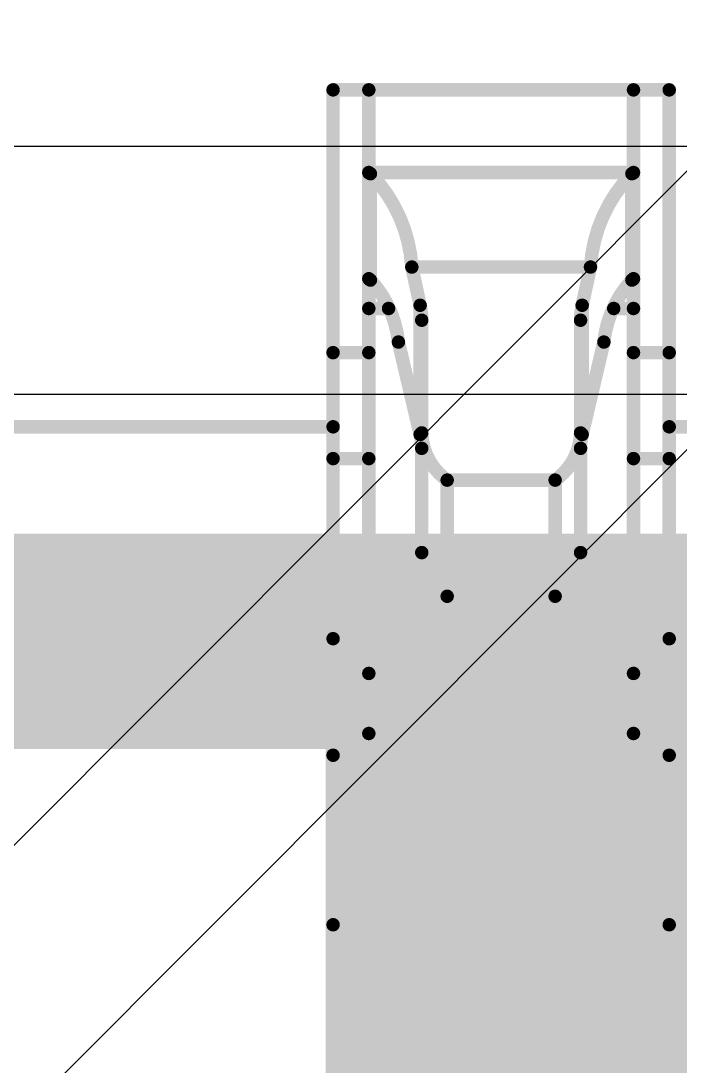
# Model space of a CAD drawing. Header units: inches. Extents: x -6 to 5433, y -4 to 5447.
# Drawn here: x 22.096 to 22.719, y 28.922 to 29.908 of the extents above; entities that cross this region are included whole.
import ezdxf

# ---------------------------------------------------------------- set-up
doc = ezdxf.new("R2010")
doc.units = ezdxf.units.IN
for name, color, linetype in [('Ground', 16, 'Continuous'), ('Mechanical 4', 56, 'Continuous'), ('Top Layer', 1, 'Continuous'), ('Top Paste', 8, 'Continuous'), ('Top Solder', 216, 'Continuous')]:
    doc.layers.add(name, color=color, linetype=linetype)

# ---------------------------------------------------------------- blocks, each defined once
blk = doc.blocks.new('TL3340AF160QG_33')
at = {"layer": 'Top Solder'}
blk.add_line((0.77224, 1.95276), (-5441.50524, 5436.59593), dxfattribs=at)
blk = doc.blocks.new('WQFN_30_EP_2_5_4_5__43')
at = {"layer": 'Top Solder'}
blk.add_line((-0.9382, -2.48823), (-5421.17973, -5430.60739), dxfattribs=at)
blk = doc.blocks.new('QTH_030_01_L_D_A_K_TR_154')
at = {"layer": 'Top Layer'}
blk.add_hatch(color=1, dxfattribs=at).paths.add_polyline_path([(-9.715, 0.32), (-7.175, 0.32), (-7.175, -0.32), (-9.715, -0.32)])
at = {"layer": 'Top Paste'}
blk.add_hatch(color=8, dxfattribs=at).paths.add_polyline_path([(-9.715, 0.32), (-7.175, 0.32), (-7.175, -0.32), (-9.715, -0.32)])
at = {"layer": 'Top Solder'}
blk.add_hatch(color=216, dxfattribs=at).paths.add_polyline_path([(-9.8166, 0.4216), (-7.0734, 0.4216), (-7.0734, -0.4216), (-9.8166, -0.4216)])

msp = doc.modelspace()

# ---------------------------------------------------------------- linework, layer by layer
at = {"layer": 'Ground'}
for p, q in [((20.44022, 29.78977), (23.57726, 29.78977)), ((26.68933, 29.55551), (21.51309, 29.55551))]:
    msp.add_line(p, q, dxfattribs=at)
msp.add_lwpolyline([(21.51309, 29.32244, 0.2032, 0.2032, 0), (26.78588, 29.32244, 0.2032, 0.2032, 0)], format="xyseb", dxfattribs=at)
at = {"layer": 'Mechanical 4'}
for points in [[(22.39115, 29.84295, 0.0127, 0.0127, 0), (22.70865, 29.84295, 0.0127, 0.0127, 0)], [(22.39115, 29.05495, 0.0127, 0.0127, 0), (22.39115, 29.84295, 0.0127, 0.0127, 0)], [(22.42491, 29.23548, 0.0127, 0.0127, 0), (22.42491, 29.84295, 0.0127, 0.0127, 0)], [(22.67491, 29.23548, 0.0127, 0.0127, 0), (22.67491, 29.84295, 0.0127, 0.0127, 0)], [(22.70865, 29.05495, 0.0127, 0.0127, 0), (22.70865, 29.84295, 0.0127, 0.0127, 0)], [(22.425, 29.76461, 0.0127, 0.0127, -0.032605), (22.4249, 29.76475, 0.0127, 0.0127, 0)], [(22.42491, 29.76495, 0.0127, 0.0127, 0), (22.67491, 29.76495, 0.0127, 0.0127, 0)], [(22.42507, 29.76454, 0.0127, 0.0127, -0.028288), (22.425, 29.76461, 0.0127, 0.0127, 0)], [(22.42516, 29.76446, 0.0127, 0.0127, -0.026751), (22.42507, 29.76454, 0.0127, 0.0127, 0)], [(22.42529, 29.76437, 0.0127, 0.0127, -0.021994), (22.42516, 29.76446, 0.0127, 0.0127, 0)], [(22.42546, 29.76428, 0.0127, 0.0127, -0.016687), (22.42529, 29.76437, 0.0127, 0.0127, 0)], [(22.42566, 29.76417, 0.0127, 0.0127, -0.009376), (22.42545, 29.76428, 0.0127, 0.0127, 0)], [(22.4259, 29.76406, 0.0127, 0.0127, -0.005205), (22.42566, 29.76417, 0.0127, 0.0127, 0)], [(22.4259, 29.76406, 0.0127, 0.0127, 0), (22.42616, 29.76394, 0.0127, 0.0127, 0)], [(22.42616, 29.76394, 0.0127, 0.0127, 0), (22.42642, 29.76382, 0.0127, 0.0127, 0)], [(22.42642, 29.66344, 0.0127, 0.0127, 0), (22.42642, 29.76382, 0.0127, 0.0127, 0)], [(22.42642, 29.76382, 0.0127, 0.0127, -0.179894), (22.46553, 29.67571, 0.0127, 0.0127, 0)], [(22.63428, 29.67571, 0.0127, 0.0127, -0.179894), (22.67339, 29.76382, 0.0127, 0.0127, 0)], [(22.67339, 29.76382, 0.0127, 0.0127, 0), (22.6739, 29.76405, 0.0127, 0.0127, 0)], [(22.67339, 29.66344, 0.0127, 0.0127, 0), (22.67339, 29.76382, 0.0127, 0.0127, 0)], [(22.6739, 29.76405, 0.0127, 0.0127, 0), (22.67413, 29.76416, 0.0127, 0.0127, 0)], [(22.67434, 29.76427, 0.0127, 0.0127, -0.00707), (22.67413, 29.76416, 0.0127, 0.0127, 0)], [(22.67452, 29.76437, 0.0127, 0.0127, -0.012209), (22.67434, 29.76427, 0.0127, 0.0127, 0)], [(22.67466, 29.76446, 0.0127, 0.0127, -0.02262), (22.67452, 29.76437, 0.0127, 0.0127, 0)], [(22.67476, 29.76454, 0.0127, 0.0127, -0.031881), (22.67466, 29.76446, 0.0127, 0.0127, 0)], [(22.67482, 29.76461, 0.0127, 0.0127, -0.037446), (22.67476, 29.76454, 0.0127, 0.0127, 0)], [(22.67487, 29.76468, 0.0127, 0.0127, -0.032689), (22.67482, 29.76461, 0.0127, 0.0127, 0)], [(22.6749, 29.76475, 0.0127, 0.0127, -0.013234), (22.67487, 29.76468, 0.0127, 0.0127, 0)], [(22.46553, 29.67571, 0.0127, 0.0127, 0), (22.63428, 29.67571, 0.0127, 0.0127, 0)], [(22.46553, 29.67571, 0.0127, 0.0127, 0), (22.47339, 29.63962, 0.0127, 0.0127, 0)], [(22.62642, 29.63962, 0.0127, 0.0127, 0), (22.63428, 29.67571, 0.0127, 0.0127, 0)], [(22.425, 29.66449, 0.0127, 0.0127, -0.028597), (22.4249, 29.66468, 0.0127, 0.0127, 0)], [(22.42516, 29.6643, 0.0127, 0.0127, -0.054321), (22.425, 29.6645, 0.0127, 0.0127, 0)], [(22.42529, 29.66418, 0.0127, 0.0127, -0.023386), (22.42516, 29.66429, 0.0127, 0.0127, 0)], [(22.42545, 29.66405, 0.0127, 0.0127, -0.018562), (22.42529, 29.66418, 0.0127, 0.0127, 0)], [(22.42566, 29.66391, 0.0127, 0.0127, -0.010737), (22.42545, 29.66405, 0.0127, 0.0127, 0)], [(22.4259, 29.66376, 0.0127, 0.0127, -0.006055), (22.42566, 29.66391, 0.0127, 0.0127, 0)], [(22.4259, 29.66376, 0.0127, 0.0127, 0), (22.42616, 29.6636, 0.0127, 0.0127, 0)], [(22.42616, 29.6636, 0.0127, 0.0127, 0), (22.42642, 29.66344, 0.0127, 0.0127, 0)], [(22.42642, 29.66344, 0.0127, 0.0127, -0.162591), (22.45287, 29.60494, 0.0127, 0.0127, 0)], [(22.64694, 29.60494, 0.0127, 0.0127, -0.162591), (22.67339, 29.66344, 0.0127, 0.0127, 0)], [(22.67339, 29.66344, 0.0127, 0.0127, 0), (22.6739, 29.66375, 0.0127, 0.0127, 0)], [(22.67413, 29.6639, 0.0127, 0.0127, -0.004821), (22.6739, 29.66375, 0.0127, 0.0127, 0)], [(22.67434, 29.66405, 0.0127, 0.0127, -0.00812), (22.67413, 29.6639, 0.0127, 0.0127, 0)], [(22.67452, 29.66418, 0.0127, 0.0127, -0.013729), (22.67434, 29.66405, 0.0127, 0.0127, 0)], [(22.67466, 29.6643, 0.0127, 0.0127, -0.024462), (22.67452, 29.66418, 0.0127, 0.0127, 0)], [(22.67476, 29.66441, 0.0127, 0.0127, -0.032319), (22.67466, 29.6643, 0.0127, 0.0127, 0)], [(22.67482, 29.6645, 0.0127, 0.0127, -0.035041), (22.67476, 29.66441, 0.0127, 0.0127, 0)], [(22.67487, 29.66459, 0.0127, 0.0127, -0.028404), (22.67482, 29.6645, 0.0127, 0.0127, 0)], [(22.67491, 29.66468, 0.0127, 0.0127, -0.011022), (22.67487, 29.66459, 0.0127, 0.0127, 0)], [(22.47339, 29.51766, 0.0127, 0.0127, 0), (22.47339, 29.63962, 0.0127, 0.0127, 0)], [(22.47339, 29.63962, 0.0127, 0.0127, -0.053658), (22.47491, 29.62554, 0.0127, 0.0127, 0)], [(22.62491, 29.62554, 0.0127, 0.0127, -0.053658), (22.62642, 29.63962, 0.0127, 0.0127, 0)], [(22.62642, 29.51766, 0.0127, 0.0127, 0), (22.62642, 29.63962, 0.0127, 0.0127, 0)], [(22.42491, 29.63661, 0.0127, 0.0127, 0), (22.44357, 29.63661, 0.0127, 0.0127, 0)], [(22.65624, 29.63661, 0.0127, 0.0127, 0), (22.67491, 29.63661, 0.0127, 0.0127, 0)], [(22.47491, 29.40619, 0.0127, 0.0127, 0), (22.47491, 29.62554, 0.0127, 0.0127, 0)], [(22.62491, 29.40619, 0.0127, 0.0127, 0), (22.62491, 29.62554, 0.0127, 0.0127, 0)], [(22.45286, 29.60495, 0.0127, 0.0127, 0), (22.47339, 29.51766, 0.0127, 0.0127, 0)], [(22.62642, 29.51766, 0.0127, 0.0127, 0), (22.64694, 29.60495, 0.0127, 0.0127, 0)], [(22.39115, 29.59494, 0.0127, 0.0127, 0), (22.42491, 29.59494, 0.0127, 0.0127, 0)], [(22.67491, 29.59494, 0.0127, 0.0127, 0), (22.70865, 29.59494, 0.0127, 0.0127, 0)], [(22.07365, 29.52494, 0.0127, 0.0127, 0), (22.39115, 29.52494, 0.0127, 0.0127, 0)], [(22.70865, 29.52494, 0.0127, 0.0127, 0), (23.02615, 29.52494, 0.0127, 0.0127, 0)], [(22.47339, 29.51766, 0.0127, 0.0127, -0.057864), (22.47491, 29.50463, 0.0127, 0.0127, 0)], [(22.49891, 29.47461, 0.0127, 0.0127, -0.23748), (22.47491, 29.51918, 0.0127, 0.0127, 0)], [(22.62491, 29.51918, 0.0127, 0.0127, -0.23748), (22.6009, 29.47461, 0.0127, 0.0127, 0)], [(22.62491, 29.50463, 0.0127, 0.0127, -0.057864), (22.62642, 29.51766, 0.0127, 0.0127, 0)], [(22.39115, 29.49494, 0.0127, 0.0127, 0), (22.42491, 29.49494, 0.0127, 0.0127, 0)], [(22.67491, 29.49494, 0.0127, 0.0127, 0), (22.70865, 29.49494, 0.0127, 0.0127, 0)], [(22.49892, 29.47461, 0.0127, 0.0127, 0), (22.60089, 29.47461, 0.0127, 0.0127, 0)], [(22.49892, 29.36495, 0.0127, 0.0127, 0), (22.49892, 29.47461, 0.0127, 0.0127, 0)], [(22.60089, 29.36495, 0.0127, 0.0127, 0), (22.60089, 29.47461, 0.0127, 0.0127, 0)], [(22.49891, 29.36495, 0.0127, 0.0127, -0.247377), (22.47491, 29.4062, 0.0127, 0.0127, 0)], [(22.62491, 29.4062, 0.0127, 0.0127, -0.247377), (22.6009, 29.36495, 0.0127, 0.0127, 0)], [(22.49892, 29.36495, 0.0127, 0.0127, 0), (22.60089, 29.36495, 0.0127, 0.0127, 0)], [(22.07365, 29.32495, 0.0127, 0.0127, 0), (22.39115, 29.32495, 0.0127, 0.0127, 0)], [(22.70865, 29.32495, 0.0127, 0.0127, 0), (23.02615, 29.32495, 0.0127, 0.0127, 0)], [(22.42491, 29.29215, 0.0127, 0.0127, 0), (22.67491, 29.29215, 0.0127, 0.0127, 0)], [(22.42491, 29.23548, 0.0127, 0.0127, 0), (22.67491, 29.23548, 0.0127, 0.0127, 0)], [(22.39115, 29.21495, 0.0127, 0.0127, 0), (22.70865, 29.21495, 0.0127, 0.0127, 0)], [(22.39115, 29.05495, 0.0127, 0.0127, 0), (22.70865, 29.05495, 0.0127, 0.0127, 0)]]:
    msp.add_lwpolyline(points, format="xyseb", dxfattribs=at)
for points in [[(22.38798, 29.84295, 0.00635, 0.00635, 1), (22.39433, 29.84295, 0.00635, 0.00635, 1)], [(22.38798, 29.84295, 0.00635, 0.00635, 1), (22.39433, 29.84295, 0.00635, 0.00635, 1)], [(22.42173, 29.84295, 0.00635, 0.00635, 1), (22.42808, 29.84295, 0.00635, 0.00635, 1)], [(22.67173, 29.84295, 0.00635, 0.00635, 1), (22.67808, 29.84295, 0.00635, 0.00635, 1)], [(22.70548, 29.84295, 0.00635, 0.00635, 1), (22.71183, 29.84295, 0.00635, 0.00635, 1)], [(22.70548, 29.84295, 0.00635, 0.00635, 1), (22.71183, 29.84295, 0.00635, 0.00635, 1)], [(22.42173, 29.76475, 0.00635, 0.00635, 1), (22.42808, 29.76475, 0.00635, 0.00635, 1)], [(22.42173, 29.76495, 0.00635, 0.00635, 1), (22.42808, 29.76495, 0.00635, 0.00635, 1)], [(22.42182, 29.76461, 0.00635, 0.00635, 1), (22.42817, 29.76461, 0.00635, 0.00635, 1)], [(22.42183, 29.76461, 0.00635, 0.00635, 1), (22.42818, 29.76461, 0.00635, 0.00635, 1)], [(22.4219, 29.76454, 0.00635, 0.00635, 1), (22.42825, 29.76454, 0.00635, 0.00635, 1)], [(22.4219, 29.76454, 0.00635, 0.00635, 1), (22.42825, 29.76454, 0.00635, 0.00635, 1)], [(22.42199, 29.76446, 0.00635, 0.00635, 1), (22.42834, 29.76446, 0.00635, 0.00635, 1)], [(22.42199, 29.76446, 0.00635, 0.00635, 1), (22.42834, 29.76446, 0.00635, 0.00635, 1)], [(22.42211, 29.76437, 0.00635, 0.00635, 1), (22.42846, 29.76437, 0.00635, 0.00635, 1)], [(22.42211, 29.76437, 0.00635, 0.00635, 1), (22.42846, 29.76437, 0.00635, 0.00635, 1)], [(22.42228, 29.76428, 0.00635, 0.00635, 1), (22.42863, 29.76428, 0.00635, 0.00635, 1)], [(22.42228, 29.76428, 0.00635, 0.00635, 1), (22.42863, 29.76428, 0.00635, 0.00635, 1)], [(22.42249, 29.76417, 0.00635, 0.00635, 1), (22.42883, 29.76417, 0.00635, 0.00635, 1)], [(22.42249, 29.76417, 0.00635, 0.00635, 1), (22.42883, 29.76417, 0.00635, 0.00635, 1)], [(22.42272, 29.76406, 0.00635, 0.00635, 1), (22.42907, 29.76406, 0.00635, 0.00635, 1)], [(22.42272, 29.76406, 0.00635, 0.00635, 1), (22.42907, 29.76406, 0.00635, 0.00635, 1)], [(22.42298, 29.76394, 0.00635, 0.00635, 1), (22.42933, 29.76394, 0.00635, 0.00635, 1)], [(22.42298, 29.76394, 0.00635, 0.00635, 1), (22.42933, 29.76394, 0.00635, 0.00635, 1)], [(22.42325, 29.76382, 0.00635, 0.00635, 1), (22.4296, 29.76382, 0.00635, 0.00635, 1)], [(22.42325, 29.76382, 0.00635, 0.00635, 1), (22.4296, 29.76382, 0.00635, 0.00635, 1)], [(22.42325, 29.76382, 0.00635, 0.00635, 1), (22.4296, 29.76382, 0.00635, 0.00635, 1)], [(22.67021, 29.76382, 0.00635, 0.00635, 1), (22.67656, 29.76382, 0.00635, 0.00635, 1)], [(22.67021, 29.76382, 0.00635, 0.00635, 1), (22.67656, 29.76382, 0.00635, 0.00635, 1)], [(22.67021, 29.76382, 0.00635, 0.00635, 1), (22.67656, 29.76382, 0.00635, 0.00635, 1)], [(22.67072, 29.76405, 0.00635, 0.00635, 1), (22.67707, 29.76405, 0.00635, 0.00635, 1)], [(22.67072, 29.76405, 0.00635, 0.00635, 1), (22.67707, 29.76405, 0.00635, 0.00635, 1)], [(22.67096, 29.76416, 0.00635, 0.00635, 1), (22.67731, 29.76416, 0.00635, 0.00635, 1)], [(22.67096, 29.76416, 0.00635, 0.00635, 1), (22.67731, 29.76416, 0.00635, 0.00635, 1)], [(22.67117, 29.76427, 0.00635, 0.00635, 1), (22.67752, 29.76427, 0.00635, 0.00635, 1)], [(22.67117, 29.76427, 0.00635, 0.00635, 1), (22.67752, 29.76427, 0.00635, 0.00635, 1)], [(22.67135, 29.76437, 0.00635, 0.00635, 1), (22.6777, 29.76437, 0.00635, 0.00635, 1)], [(22.67134, 29.76437, 0.00635, 0.00635, 1), (22.67769, 29.76437, 0.00635, 0.00635, 1)], [(22.67148, 29.76446, 0.00635, 0.00635, 1), (22.67783, 29.76446, 0.00635, 0.00635, 1)], [(22.67149, 29.76446, 0.00635, 0.00635, 1), (22.67784, 29.76446, 0.00635, 0.00635, 1)], [(22.67158, 29.76454, 0.00635, 0.00635, 1), (22.67793, 29.76454, 0.00635, 0.00635, 1)], [(22.67158, 29.76454, 0.00635, 0.00635, 1), (22.67793, 29.76454, 0.00635, 0.00635, 1)], [(22.67165, 29.76461, 0.00635, 0.00635, 1), (22.678, 29.76461, 0.00635, 0.00635, 1)], [(22.67165, 29.76461, 0.00635, 0.00635, 1), (22.678, 29.76461, 0.00635, 0.00635, 1)], [(22.67169, 29.76468, 0.00635, 0.00635, 1), (22.67804, 29.76468, 0.00635, 0.00635, 1)], [(22.67169, 29.76468, 0.00635, 0.00635, 1), (22.67804, 29.76468, 0.00635, 0.00635, 1)], [(22.67173, 29.76475, 0.00635, 0.00635, 1), (22.67808, 29.76475, 0.00635, 0.00635, 1)], [(22.67173, 29.76495, 0.00635, 0.00635, 1), (22.67808, 29.76495, 0.00635, 0.00635, 1)], [(22.46236, 29.67571, 0.00635, 0.00635, 1), (22.46871, 29.67571, 0.00635, 0.00635, 1)], [(22.46236, 29.67571, 0.00635, 0.00635, 1), (22.46871, 29.67571, 0.00635, 0.00635, 1)], [(22.46236, 29.67571, 0.00635, 0.00635, 1), (22.46871, 29.67571, 0.00635, 0.00635, 1)], [(22.6311, 29.67571, 0.00635, 0.00635, 1), (22.63745, 29.67571, 0.00635, 0.00635, 1)], [(22.6311, 29.67571, 0.00635, 0.00635, 1), (22.63745, 29.67571, 0.00635, 0.00635, 1)], [(22.6311, 29.67571, 0.00635, 0.00635, 1), (22.63745, 29.67571, 0.00635, 0.00635, 1)], [(22.42173, 29.66468, 0.00635, 0.00635, 1), (22.42808, 29.66468, 0.00635, 0.00635, 1)], [(22.42183, 29.6645, 0.00635, 0.00635, 1), (22.42818, 29.6645, 0.00635, 0.00635, 1)], [(22.42183, 29.66449, 0.00635, 0.00635, 1), (22.42818, 29.66449, 0.00635, 0.00635, 1)], [(22.42199, 29.6643, 0.00635, 0.00635, 1), (22.42834, 29.6643, 0.00635, 0.00635, 1)], [(22.42199, 29.66429, 0.00635, 0.00635, 1), (22.42834, 29.66429, 0.00635, 0.00635, 1)], [(22.42211, 29.66418, 0.00635, 0.00635, 1), (22.42846, 29.66418, 0.00635, 0.00635, 1)], [(22.42211, 29.66418, 0.00635, 0.00635, 1), (22.42846, 29.66418, 0.00635, 0.00635, 1)], [(22.42228, 29.66405, 0.00635, 0.00635, 1), (22.42863, 29.66405, 0.00635, 0.00635, 1)], [(22.42228, 29.66405, 0.00635, 0.00635, 1), (22.42863, 29.66405, 0.00635, 0.00635, 1)], [(22.42249, 29.66391, 0.00635, 0.00635, 1), (22.42883, 29.66391, 0.00635, 0.00635, 1)], [(22.42249, 29.66391, 0.00635, 0.00635, 1), (22.42884, 29.66391, 0.00635, 0.00635, 1)], [(22.42272, 29.66376, 0.00635, 0.00635, 1), (22.42907, 29.66376, 0.00635, 0.00635, 1)], [(22.42272, 29.66376, 0.00635, 0.00635, 1), (22.42907, 29.66376, 0.00635, 0.00635, 1)], [(22.42298, 29.6636, 0.00635, 0.00635, 1), (22.42933, 29.6636, 0.00635, 0.00635, 1)], [(22.42298, 29.6636, 0.00635, 0.00635, 1), (22.42933, 29.6636, 0.00635, 0.00635, 1)], [(22.42325, 29.66344, 0.00635, 0.00635, 1), (22.4296, 29.66344, 0.00635, 0.00635, 1)], [(22.42325, 29.66344, 0.00635, 0.00635, 1), (22.4296, 29.66344, 0.00635, 0.00635, 1)], [(22.42325, 29.66344, 0.00635, 0.00635, 1), (22.4296, 29.66344, 0.00635, 0.00635, 1)], [(22.67021, 29.66344, 0.00635, 0.00635, 1), (22.67656, 29.66344, 0.00635, 0.00635, 1)], [(22.67021, 29.66344, 0.00635, 0.00635, 1), (22.67656, 29.66344, 0.00635, 0.00635, 1)], [(22.67021, 29.66344, 0.00635, 0.00635, 1), (22.67656, 29.66344, 0.00635, 0.00635, 1)], [(22.67072, 29.66375, 0.00635, 0.00635, 1), (22.67707, 29.66375, 0.00635, 0.00635, 1)], [(22.67072, 29.66375, 0.00635, 0.00635, 1), (22.67707, 29.66375, 0.00635, 0.00635, 1)], [(22.67096, 29.6639, 0.00635, 0.00635, 1), (22.67731, 29.6639, 0.00635, 0.00635, 1)], [(22.67096, 29.6639, 0.00635, 0.00635, 1), (22.67731, 29.6639, 0.00635, 0.00635, 1)], [(22.67117, 29.66405, 0.00635, 0.00635, 1), (22.67752, 29.66405, 0.00635, 0.00635, 1)], [(22.67117, 29.66405, 0.00635, 0.00635, 1), (22.67752, 29.66405, 0.00635, 0.00635, 1)], [(22.67135, 29.66418, 0.00635, 0.00635, 1), (22.6777, 29.66418, 0.00635, 0.00635, 1)], [(22.67134, 29.66418, 0.00635, 0.00635, 1), (22.67769, 29.66418, 0.00635, 0.00635, 1)], [(22.67148, 29.6643, 0.00635, 0.00635, 1), (22.67783, 29.6643, 0.00635, 0.00635, 1)], [(22.67148, 29.6643, 0.00635, 0.00635, 1), (22.67783, 29.6643, 0.00635, 0.00635, 1)], [(22.67158, 29.66441, 0.00635, 0.00635, 1), (22.67793, 29.66441, 0.00635, 0.00635, 1)], [(22.67158, 29.66441, 0.00635, 0.00635, 1), (22.67793, 29.66441, 0.00635, 0.00635, 1)], [(22.67165, 29.6645, 0.00635, 0.00635, 1), (22.678, 29.6645, 0.00635, 0.00635, 1)], [(22.67165, 29.6645, 0.00635, 0.00635, 1), (22.678, 29.6645, 0.00635, 0.00635, 1)], [(22.67169, 29.66459, 0.00635, 0.00635, 1), (22.67804, 29.66459, 0.00635, 0.00635, 1)], [(22.67169, 29.66459, 0.00635, 0.00635, 1), (22.67804, 29.66459, 0.00635, 0.00635, 1)], [(22.67173, 29.66468, 0.00635, 0.00635, 1), (22.67808, 29.66468, 0.00635, 0.00635, 1)], [(22.47021, 29.63962, 0.00635, 0.00635, 1), (22.47656, 29.63962, 0.00635, 0.00635, 1)], [(22.47021, 29.63962, 0.00635, 0.00635, 1), (22.47656, 29.63962, 0.00635, 0.00635, 1)], [(22.47021, 29.63962, 0.00635, 0.00635, 1), (22.47656, 29.63962, 0.00635, 0.00635, 1)], [(22.62325, 29.63962, 0.00635, 0.00635, 1), (22.6296, 29.63962, 0.00635, 0.00635, 1)], [(22.62325, 29.63962, 0.00635, 0.00635, 1), (22.6296, 29.63962, 0.00635, 0.00635, 1)], [(22.62325, 29.63962, 0.00635, 0.00635, 1), (22.6296, 29.63962, 0.00635, 0.00635, 1)], [(22.42173, 29.63661, 0.00635, 0.00635, 1), (22.42808, 29.63661, 0.00635, 0.00635, 1)], [(22.44039, 29.63661, 0.00635, 0.00635, 1), (22.44674, 29.63661, 0.00635, 0.00635, 1)], [(22.65307, 29.63661, 0.00635, 0.00635, 1), (22.65942, 29.63661, 0.00635, 0.00635, 1)], [(22.67173, 29.63661, 0.00635, 0.00635, 1), (22.67808, 29.63661, 0.00635, 0.00635, 1)], [(22.47173, 29.62554, 0.00635, 0.00635, 1), (22.47808, 29.62554, 0.00635, 0.00635, 1)], [(22.47173, 29.62554, 0.00635, 0.00635, 1), (22.47808, 29.62554, 0.00635, 0.00635, 1)], [(22.62173, 29.62554, 0.00635, 0.00635, 1), (22.62808, 29.62554, 0.00635, 0.00635, 1)], [(22.62173, 29.62554, 0.00635, 0.00635, 1), (22.62808, 29.62554, 0.00635, 0.00635, 1)], [(22.44969, 29.60495, 0.00635, 0.00635, 1), (22.45604, 29.60495, 0.00635, 0.00635, 1)], [(22.44969, 29.60494, 0.00635, 0.00635, 1), (22.45604, 29.60494, 0.00635, 0.00635, 1)], [(22.64377, 29.60495, 0.00635, 0.00635, 1), (22.65012, 29.60495, 0.00635, 0.00635, 1)], [(22.64377, 29.60494, 0.00635, 0.00635, 1), (22.65012, 29.60494, 0.00635, 0.00635, 1)], [(22.38798, 29.59494, 0.00635, 0.00635, 1), (22.39433, 29.59494, 0.00635, 0.00635, 1)], [(22.42173, 29.59494, 0.00635, 0.00635, 1), (22.42808, 29.59494, 0.00635, 0.00635, 1)], [(22.67173, 29.59494, 0.00635, 0.00635, 1), (22.67808, 29.59494, 0.00635, 0.00635, 1)], [(22.70548, 29.59494, 0.00635, 0.00635, 1), (22.71183, 29.59494, 0.00635, 0.00635, 1)], [(22.38798, 29.52494, 0.00635, 0.00635, 1), (22.39433, 29.52494, 0.00635, 0.00635, 1)], [(22.70548, 29.52494, 0.00635, 0.00635, 1), (22.71183, 29.52494, 0.00635, 0.00635, 1)], [(22.47021, 29.51766, 0.00635, 0.00635, 1), (22.47656, 29.51766, 0.00635, 0.00635, 1)], [(22.47021, 29.51766, 0.00635, 0.00635, 1), (22.47656, 29.51766, 0.00635, 0.00635, 1)], [(22.47021, 29.51766, 0.00635, 0.00635, 1), (22.47656, 29.51766, 0.00635, 0.00635, 1)], [(22.47173, 29.51918, 0.00635, 0.00635, 1), (22.47808, 29.51918, 0.00635, 0.00635, 1)], [(22.62173, 29.51918, 0.00635, 0.00635, 1), (22.62808, 29.51918, 0.00635, 0.00635, 1)], [(22.62325, 29.51766, 0.00635, 0.00635, 1), (22.6296, 29.51766, 0.00635, 0.00635, 1)], [(22.62325, 29.51766, 0.00635, 0.00635, 1), (22.6296, 29.51766, 0.00635, 0.00635, 1)], [(22.62325, 29.51766, 0.00635, 0.00635, 1), (22.6296, 29.51766, 0.00635, 0.00635, 1)], [(22.47173, 29.50463, 0.00635, 0.00635, 1), (22.47808, 29.50463, 0.00635, 0.00635, 1)], [(22.62173, 29.50463, 0.00635, 0.00635, 1), (22.62808, 29.50463, 0.00635, 0.00635, 1)], [(22.38798, 29.49494, 0.00635, 0.00635, 1), (22.39433, 29.49494, 0.00635, 0.00635, 1)], [(22.42173, 29.49494, 0.00635, 0.00635, 1), (22.42808, 29.49494, 0.00635, 0.00635, 1)], [(22.67173, 29.49494, 0.00635, 0.00635, 1), (22.67808, 29.49494, 0.00635, 0.00635, 1)], [(22.70548, 29.49494, 0.00635, 0.00635, 1), (22.71183, 29.49494, 0.00635, 0.00635, 1)], [(22.49574, 29.47461, 0.00635, 0.00635, 1), (22.50209, 29.47461, 0.00635, 0.00635, 1)], [(22.49574, 29.47461, 0.00635, 0.00635, 1), (22.50209, 29.47461, 0.00635, 0.00635, 1)], [(22.49574, 29.47461, 0.00635, 0.00635, 1), (22.50209, 29.47461, 0.00635, 0.00635, 1)], [(22.59772, 29.47461, 0.00635, 0.00635, 1), (22.60407, 29.47461, 0.00635, 0.00635, 1)], [(22.59772, 29.47461, 0.00635, 0.00635, 1), (22.60407, 29.47461, 0.00635, 0.00635, 1)], [(22.59772, 29.47461, 0.00635, 0.00635, 1), (22.60407, 29.47461, 0.00635, 0.00635, 1)], [(22.47173, 29.4062, 0.00635, 0.00635, 1), (22.47808, 29.4062, 0.00635, 0.00635, 1)], [(22.47173, 29.40619, 0.00635, 0.00635, 1), (22.47808, 29.40619, 0.00635, 0.00635, 1)], [(22.62173, 29.4062, 0.00635, 0.00635, 1), (22.62808, 29.4062, 0.00635, 0.00635, 1)], [(22.62173, 29.40619, 0.00635, 0.00635, 1), (22.62808, 29.40619, 0.00635, 0.00635, 1)], [(22.49574, 29.36495, 0.00635, 0.00635, 1), (22.50209, 29.36495, 0.00635, 0.00635, 1)], [(22.49574, 29.36495, 0.00635, 0.00635, 1), (22.50209, 29.36495, 0.00635, 0.00635, 1)], [(22.49574, 29.36495, 0.00635, 0.00635, 1), (22.50209, 29.36495, 0.00635, 0.00635, 1)], [(22.59772, 29.36495, 0.00635, 0.00635, 1), (22.60407, 29.36495, 0.00635, 0.00635, 1)], [(22.59772, 29.36495, 0.00635, 0.00635, 1), (22.60407, 29.36495, 0.00635, 0.00635, 1)], [(22.59772, 29.36495, 0.00635, 0.00635, 1), (22.60407, 29.36495, 0.00635, 0.00635, 1)], [(22.38798, 29.32495, 0.00635, 0.00635, 1), (22.39433, 29.32495, 0.00635, 0.00635, 1)], [(22.70548, 29.32495, 0.00635, 0.00635, 1), (22.71183, 29.32495, 0.00635, 0.00635, 1)], [(22.42173, 29.29215, 0.00635, 0.00635, 1), (22.42808, 29.29215, 0.00635, 0.00635, 1)], [(22.67173, 29.29215, 0.00635, 0.00635, 1), (22.67808, 29.29215, 0.00635, 0.00635, 1)], [(22.42173, 29.23548, 0.00635, 0.00635, 1), (22.42808, 29.23548, 0.00635, 0.00635, 1)], [(22.42173, 29.23548, 0.00635, 0.00635, 1), (22.42808, 29.23548, 0.00635, 0.00635, 1)], [(22.67173, 29.23548, 0.00635, 0.00635, 1), (22.67808, 29.23548, 0.00635, 0.00635, 1)], [(22.67173, 29.23548, 0.00635, 0.00635, 1), (22.67808, 29.23548, 0.00635, 0.00635, 1)], [(22.38798, 29.21495, 0.00635, 0.00635, 1), (22.39433, 29.21495, 0.00635, 0.00635, 1)], [(22.70548, 29.21495, 0.00635, 0.00635, 1), (22.71183, 29.21495, 0.00635, 0.00635, 1)], [(22.38798, 29.05495, 0.00635, 0.00635, 1), (22.39433, 29.05495, 0.00635, 0.00635, 1)], [(22.38798, 29.05495, 0.00635, 0.00635, 1), (22.39433, 29.05495, 0.00635, 0.00635, 1)], [(22.70548, 29.05495, 0.00635, 0.00635, 1), (22.71183, 29.05495, 0.00635, 0.00635, 1)], [(22.70548, 29.05495, 0.00635, 0.00635, 1), (22.71183, 29.05495, 0.00635, 0.00635, 1)]]:
    msp.add_lwpolyline(points, format="xyseb", close=True, dxfattribs=at)

# ---------------------------------------------------------------- block references
for name, p, rotation in [('TL3340AF160QG_33', (-3.7438, 5.98787), 270), ('WQFN_30_EP_2_5_4_5__43', (11.67241, 16.88571), 180), ('QTH_030_01_L_D_A_K_TR_154', (15.3106, 28.85675), 180)]:
    msp.add_blockref(name, p, dxfattribs=dict(rotation=rotation))

doc.saveas('drawing.dxf')
